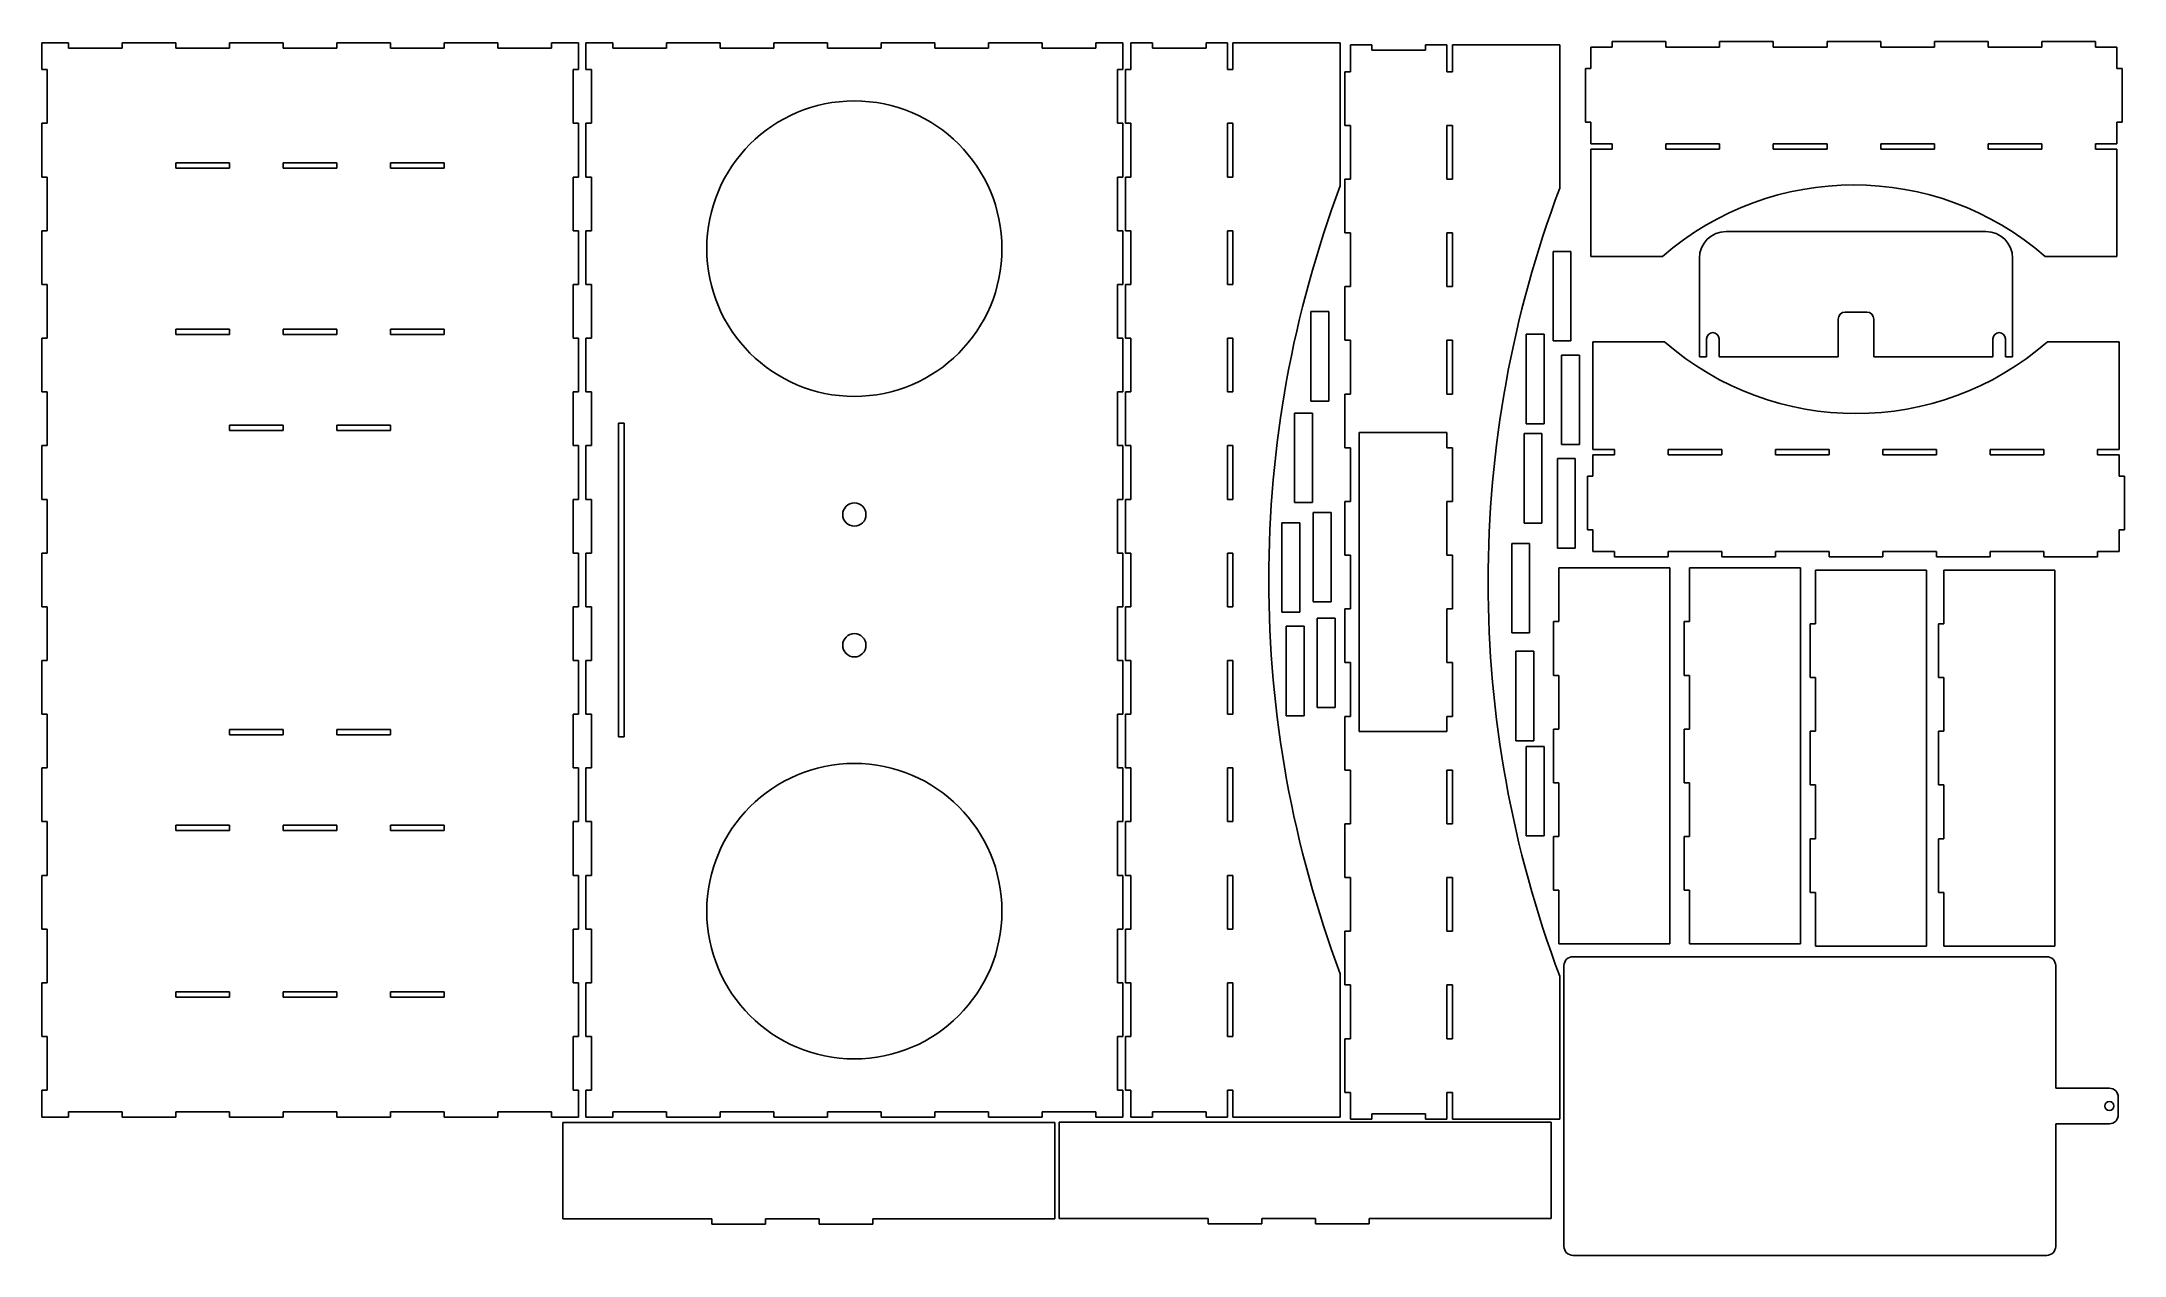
# Model space of a CAD drawing. Header units: millimetres. Extents: x 5 to 1169, y 158 to 836.
import ezdxf

# ---------------------------------------------------------------- set-up
doc = ezdxf.new("R2010")
doc.units = ezdxf.units.MM

msp = doc.modelspace()

# ---------------------------------------------------------------- linework, layer by layer
at = {"color": 7, "linetype": 'Continuous', "lineweight": 25}
for p, q in [((5, 835), (5, 820)), ((20, 835), (5, 835)), ((20, 835), (20, 832)), ((20, 832), (50, 832)), ((50, 832), (50, 835)), ((80, 835), (50, 835)), ((80, 835), (80, 832)), ((80, 832), (110, 832)), ((110, 832), (110, 835)), ((140, 835), (110, 835)), ((140, 835), (140, 832)), ((140, 832), (170, 832)), ((170, 832), (170, 835)), ((200, 835), (170, 835)), ((200, 835), (200, 832)), ((200, 832), (230, 832)), ((230, 832), (230, 835)), ((260, 835), (230, 835)), ((260, 835), (260, 832)), ((260, 832), (290, 832)), ((290, 832), (290, 835)), ((305, 835), (290, 835)), ((305, 820), (305, 835)), ((309.2, 835), (309.2, 820)), ((324.2, 835), (309.2, 835)), ((324.2, 835), (324.2, 832)), ((324.2, 832), (354.2, 832)), ((354.2, 832), (354.2, 835)), ((384.2, 835), (354.2, 835)), ((384.2, 835), (384.2, 832)), ((384.2, 832), (414.2, 832)), ((414.2, 832), (414.2, 835)), ((444.2, 835), (414.2, 835)), ((444.2, 835), (444.2, 832)), ((444.2, 832), (474.2, 832)), ((474.2, 832), (474.2, 835)), ((504.2, 835), (474.2, 835)), ((504.2, 835), (504.2, 832)), ((504.2, 832), (534.2, 832)), ((534.2, 832), (534.2, 835)), ((564.2, 835), (534.2, 835)), ((564.2, 835), (564.2, 832)), ((564.2, 832), (594.2, 832)), ((594.2, 832), (594.2, 835)), ((609.2, 835), (594.2, 835)), ((609.2, 820), (609.2, 835)), ((613.8, 820), (613.8, 835)), ((625.8, 835), (613.8, 835)), ((625.8, 835), (625.8, 832)), ((625.8, 832), (655.8, 832)), ((655.8, 832), (655.8, 835)), ((667.8, 835), (655.8, 835)), ((667.8, 835), (667.8, 820)), ((670.8, 820), (670.8, 835)), ((730.8, 835), (670.8, 835)), ((730.8, 755), (730.8, 835)), ((736.4, 818.8), (736.4, 833.8)), ((748.4, 833.8), (736.4, 833.8)), ((748.4, 833.8), (748.4, 830.8)), ((748.4, 830.8), (778.4, 830.8)), ((778.4, 830.8), (778.4, 833.8)), ((790.4, 833.8), (778.4, 833.8)), ((790.4, 833.8), (790.4, 818.8)), ((793.4, 818.8), (793.4, 833.8)), ((853.4, 833.8), (793.4, 833.8)), ((853.4, 753.8), (853.4, 833.8)), ((870.8, 832.6), (870.8, 820.6)), ((882.8, 832.6), (870.8, 832.6)), ((882.8, 835.6), (882.8, 832.6)), ((912.8, 835.6), (882.8, 835.6)), ((912.8, 835.6), (912.8, 832.6)), ((942.8, 832.6), (912.8, 832.6)), ((942.8, 835.6), (942.8, 832.6)), ((972.8, 835.6), (942.8, 835.6)), ((972.8, 835.6), (972.8, 832.6)), ((1002.8, 832.6), (972.8, 832.6)), ((1002.8, 835.6), (1002.8, 832.6)), ((1032.8, 835.6), (1002.8, 835.6)), ((1032.8, 835.6), (1032.8, 832.6)), ((1062.8, 832.6), (1032.8, 832.6)), ((1062.8, 835.6), (1062.8, 832.6)), ((1092.8, 835.6), (1062.8, 835.6)), ((1092.8, 835.6), (1092.8, 832.6)), ((1122.8, 832.6), (1092.8, 832.6)), ((1122.8, 835.6), (1122.8, 832.6)), ((1152.8, 835.6), (1122.8, 835.6)), ((1152.8, 835.6), (1152.8, 832.6)), ((1164.8, 832.6), (1152.8, 832.6)), ((1164.8, 832.6), (1164.8, 820.6)), ((8, 820), (5, 820)), ((8, 790), (8, 820)), ((305, 820), (302, 820)), ((302, 820), (302, 790)), ((312.2, 820), (309.2, 820)), ((312.2, 790), (312.2, 820)), ((609.2, 820), (606.2, 820)), ((606.2, 820), (606.2, 790)), ((610.8, 820), (613.8, 820)), ((610.8, 820), (610.8, 790)), ((667.8, 820), (670.8, 820)), ((733.4, 818.8), (736.4, 818.8)), ((733.4, 818.8), (733.4, 788.8)), ((790.4, 818.8), (793.4, 818.8)), ((867.8, 820.6), (870.8, 820.6)), ((867.8, 820.6), (867.8, 790.6)), ((1167.8, 820.6), (1164.8, 820.6)), ((1167.8, 790.6), (1167.8, 820.6)), ((5, 790), (8, 790)), ((5, 790), (5, 760)), ((302, 790), (305, 790)), ((305, 760), (305, 790)), ((309.2, 790), (312.2, 790)), ((309.2, 790), (309.2, 760)), ((606.2, 790), (609.2, 790)), ((609.2, 760), (609.2, 790)), ((613.8, 790), (610.8, 790)), ((613.8, 760), (613.8, 790)), ((667.8, 790), (667.8, 760)), ((670.8, 790), (667.8, 790)), ((670.8, 760), (670.8, 790)), ((736.4, 788.8), (733.4, 788.8)), ((736.4, 758.8), (736.4, 788.8)), ((790.4, 788.8), (790.4, 758.8)), ((793.4, 788.8), (790.4, 788.8)), ((793.4, 758.8), (793.4, 788.8)), ((867.8, 790.6), (870.8, 790.6)), ((870.8, 790.6), (870.8, 778.6)), ((1167.8, 790.6), (1164.8, 790.6)), ((1164.8, 790.6), (1164.8, 778.6)), ((882.8, 778.6), (870.8, 778.6)), ((870.8, 715.6), (870.8, 775.6)), ((882.8, 775.6), (870.8, 775.6)), ((882.8, 775.6), (882.8, 778.6)), ((912.8, 775.6), (912.8, 778.6)), ((942.8, 778.6), (912.8, 778.6)), ((942.8, 775.6), (912.8, 775.6)), ((942.8, 775.6), (942.8, 778.6)), ((972.8, 775.6), (972.8, 778.6)), ((1002.8, 778.6), (972.8, 778.6)), ((1002.8, 775.6), (972.8, 775.6)), ((1002.8, 775.6), (1002.8, 778.6)), ((1032.8, 775.6), (1032.8, 778.6)), ((1062.8, 778.6), (1032.8, 778.6)), ((1062.8, 775.6), (1032.8, 775.6)), ((1062.8, 775.6), (1062.8, 778.6)), ((1092.8, 775.6), (1092.8, 778.6)), ((1122.8, 778.6), (1092.8, 778.6)), ((1122.8, 775.6), (1092.8, 775.6)), ((1122.8, 775.6), (1122.8, 778.6)), ((1164.8, 778.6), (1152.8, 778.6)), ((1152.8, 775.6), (1152.8, 778.6)), ((1164.8, 775.6), (1152.8, 775.6)), ((1164.8, 775.6), (1164.8, 715.6)), ((8, 760), (5, 760)), ((8, 730), (8, 760)), ((110, 768), (80, 768)), ((80, 768), (80, 765)), ((80, 765), (110, 765)), ((110, 765), (110, 768)), ((170, 768), (140, 768)), ((140, 768), (140, 765)), ((140, 765), (170, 765)), ((170, 765), (170, 768)), ((230, 768), (200, 768)), ((200, 768), (200, 765)), ((200, 765), (230, 765)), ((230, 765), (230, 768)), ((305, 760), (302, 760)), ((302, 760), (302, 730)), ((312.2, 760), (309.2, 760)), ((312.2, 730), (312.2, 760)), ((609.2, 760), (606.2, 760)), ((606.2, 760), (606.2, 730)), ((610.8, 760), (613.8, 760)), ((610.8, 760), (610.8, 730)), ((667.8, 760), (670.8, 760)), ((733.4, 758.8), (736.4, 758.8)), ((733.4, 758.8), (733.4, 728.8)), ((790.4, 758.8), (793.4, 758.8)), ((5, 730), (8, 730)), ((5, 730), (5, 700)), ((302, 730), (305, 730)), ((305, 700), (305, 730)), ((309.2, 730), (312.2, 730)), ((309.2, 730), (309.2, 700)), ((606.2, 730), (609.2, 730)), ((609.2, 700), (609.2, 730)), ((613.8, 730), (610.8, 730)), ((613.8, 700), (613.8, 730)), ((667.8, 730), (667.8, 700)), ((670.8, 730), (667.8, 730)), ((670.8, 700), (670.8, 730)), ((736.4, 728.8), (733.4, 728.8)), ((736.4, 698.8), (736.4, 728.8)), ((790.4, 728.8), (790.4, 698.8)), ((793.4, 728.8), (790.4, 728.8)), ((793.4, 698.8), (793.4, 728.8)), ((1091.5, 729.6), (946.5, 729.6)), ((859.7, 718.5), (849.7, 718.5)), ((849.7, 718.5), (849.7, 668.5)), ((859.7, 668.5), (859.7, 718.5)), ((870.8, 715.6), (910.8, 715.6)), ((931.5, 714.6), (931.5, 659.6)), ((1106.5, 659.6), (1106.5, 714.6)), ((1124.8, 715.6), (1164.8, 715.6)), ((8, 700), (5, 700)), ((8, 670), (8, 700)), ((305, 700), (302, 700)), ((302, 700), (302, 670)), ((312.2, 700), (309.2, 700)), ((312.2, 670), (312.2, 700)), ((609.2, 700), (606.2, 700)), ((606.2, 700), (606.2, 670)), ((610.8, 700), (613.8, 700)), ((610.8, 700), (610.8, 670)), ((667.8, 700), (670.8, 700)), ((733.4, 698.8), (736.4, 698.8)), ((733.4, 698.8), (733.4, 668.8)), ((790.4, 698.8), (793.4, 698.8)), ((724.4, 684.9), (714.4, 684.9)), ((714.4, 684.9), (714.4, 634.9)), ((724.4, 634.9), (724.4, 684.9)), ((1009, 680.6), (1009, 659.6)), ((1025, 684.6), (1013, 684.6)), ((1029, 659.6), (1029, 680.6)), ((5, 670), (8, 670)), ((5, 670), (5, 640)), ((110, 675), (80, 675)), ((80, 675), (80, 672)), ((80, 672), (110, 672)), ((110, 672), (110, 675)), ((170, 675), (140, 675)), ((140, 675), (140, 672)), ((140, 672), (170, 672)), ((170, 672), (170, 675)), ((230, 675), (200, 675)), ((200, 675), (200, 672)), ((200, 672), (230, 672)), ((230, 672), (230, 675)), ((302, 670), (305, 670)), ((305, 640), (305, 670)), ((309.2, 670), (312.2, 670)), ((309.2, 670), (309.2, 640)), ((606.2, 670), (609.2, 670)), ((609.2, 640), (609.2, 670)), ((613.8, 670), (610.8, 670)), ((613.8, 640), (613.8, 670)), ((667.8, 670), (667.8, 640)), ((670.8, 670), (667.8, 670)), ((670.8, 640), (670.8, 670)), ((736.4, 668.8), (733.4, 668.8)), ((736.4, 638.8), (736.4, 668.8)), ((790.4, 668.8), (790.4, 638.8)), ((793.4, 668.8), (790.4, 668.8)), ((793.4, 638.8), (793.4, 668.8)), ((844.7, 672.2), (834.7, 672.2)), ((834.7, 672.2), (834.7, 622.2)), ((844.7, 622.2), (844.7, 672.2)), ((849.7, 668.5), (859.7, 668.5)), ((872, 607.9), (872, 667.9)), ((912, 667.9), (872, 667.9)), ((935.5, 669.6), (935.5, 659.6)), ((942.5, 659.6), (942.5, 669.6)), ((1095.5, 669.6), (1095.5, 659.6)), ((1102.5, 659.6), (1102.5, 669.6)), ((1166, 667.9), (1126, 667.9)), ((1166, 667.9), (1166, 607.9)), ((864.4, 660.6), (854.4, 660.6)), ((854.4, 660.6), (854.4, 610.6)), ((864.4, 610.6), (864.4, 660.6)), ((931.5, 659.6), (935.5, 659.6)), ((942.5, 659.6), (1009, 659.6)), ((1029, 659.6), (1095.5, 659.6)), ((1102.5, 659.6), (1106.5, 659.6)), ((8, 640), (5, 640)), ((8, 610), (8, 640)), ((305, 640), (302, 640)), ((302, 640), (302, 610)), ((312.2, 640), (309.2, 640)), ((312.2, 610), (312.2, 640)), ((609.2, 640), (606.2, 640)), ((606.2, 640), (606.2, 610)), ((610.8, 640), (613.8, 640)), ((610.8, 640), (610.8, 610)), ((667.8, 640), (670.8, 640)), ((714.4, 634.9), (724.4, 634.9)), ((733.4, 638.8), (736.4, 638.8)), ((733.4, 638.8), (733.4, 608.8)), ((790.4, 638.8), (793.4, 638.8)), ((140, 621.5), (110, 621.5)), ((110, 621.5), (110, 618.5)), ((110, 618.5), (140, 618.5)), ((140, 618.5), (140, 621.5)), ((200, 621.5), (170, 621.5)), ((170, 621.5), (170, 618.5)), ((170, 618.5), (200, 618.5)), ((200, 618.5), (200, 621.5)), ((330.6, 622.6), (327.4, 622.6)), ((327.4, 622.6), (327.4, 447.4)), ((330.6, 447.4), (330.6, 622.6)), ((715.2, 628.2), (705.2, 628.2)), ((705.2, 628.2), (705.2, 578.2)), ((715.2, 578.2), (715.2, 628.2)), ((790.4, 617.3), (741.4, 617.3)), ((741.4, 617.3), (741.4, 450.3)), ((790.4, 608.8), (790.4, 617.3)), ((834.7, 622.2), (844.7, 622.2)), ((5, 610), (8, 610)), ((5, 610), (5, 580)), ((302, 610), (305, 610)), ((305, 580), (305, 610)), ((309.2, 610), (312.2, 610)), ((309.2, 610), (309.2, 580)), ((606.2, 610), (609.2, 610)), ((609.2, 580), (609.2, 610)), ((613.8, 610), (610.8, 610)), ((613.8, 580), (613.8, 610)), ((667.8, 610), (667.8, 580)), ((670.8, 610), (667.8, 610)), ((670.8, 580), (670.8, 610)), ((736.4, 608.8), (733.4, 608.8)), ((736.4, 578.8), (736.4, 608.8)), ((793.4, 608.8), (790.4, 608.8)), ((793.4, 578.8), (793.4, 608.8)), ((843.5, 616.7), (833.5, 616.7)), ((833.5, 616.7), (833.5, 566.7)), ((843.5, 566.7), (843.5, 616.7)), ((854.4, 610.6), (864.4, 610.6)), ((872, 607.9), (884, 607.9)), ((884, 607.9), (884, 604.9)), ((914, 607.9), (944, 607.9)), ((914, 607.9), (914, 604.9)), ((944, 607.9), (944, 604.9)), ((974, 607.9), (1004, 607.9)), ((974, 607.9), (974, 604.9)), ((1004, 607.9), (1004, 604.9)), ((1034, 607.9), (1064, 607.9)), ((1034, 607.9), (1034, 604.9)), ((1064, 607.9), (1064, 604.9)), ((1094, 607.9), (1124, 607.9)), ((1094, 607.9), (1094, 604.9)), ((1124, 607.9), (1124, 604.9)), ((1154, 607.9), (1154, 604.9)), ((1154, 607.9), (1166, 607.9)), ((862.1, 602.8), (852.1, 602.8)), ((852.1, 602.8), (852.1, 552.8)), ((862.1, 552.8), (862.1, 602.8)), ((872, 592.9), (872, 604.9)), ((872, 604.9), (884, 604.9)), ((914, 604.9), (944, 604.9)), ((974, 604.9), (1004, 604.9)), ((1034, 604.9), (1064, 604.9)), ((1094, 604.9), (1124, 604.9)), ((1154, 604.9), (1166, 604.9)), ((1166, 592.9), (1166, 604.9)), ((869, 592.9), (872, 592.9)), ((869, 592.9), (869, 562.9)), ((1169, 592.9), (1166, 592.9)), ((1169, 562.9), (1169, 592.9)), ((8, 580), (5, 580)), ((8, 550), (8, 580)), ((305, 580), (302, 580)), ((302, 580), (302, 550)), ((312.2, 580), (309.2, 580)), ((312.2, 550), (312.2, 580)), ((609.2, 580), (606.2, 580)), ((606.2, 580), (606.2, 550)), ((610.8, 580), (613.8, 580)), ((610.8, 580), (610.8, 550)), ((667.8, 580), (670.8, 580)), ((705.2, 578.2), (715.2, 578.2)), ((725.6, 572.7), (715.6, 572.7)), ((715.6, 572.7), (715.6, 522.7)), ((725.6, 522.7), (725.6, 572.7)), ((733.4, 578.8), (736.4, 578.8)), ((733.4, 578.8), (733.4, 548.8)), ((790.4, 548.8), (790.4, 578.8)), ((790.4, 578.8), (793.4, 578.8)), ((708.2, 566.9), (698.2, 566.9)), ((698.2, 566.9), (698.2, 516.9)), ((708.2, 516.9), (708.2, 566.9)), ((833.5, 566.7), (843.5, 566.7)), ((869, 562.9), (872, 562.9)), ((872, 550.9), (872, 562.9)), ((1169, 562.9), (1166, 562.9)), ((1166, 550.9), (1166, 562.9)), ((5, 550), (8, 550)), ((5, 550), (5, 520)), ((302, 550), (305, 550)), ((305, 520), (305, 550)), ((309.2, 550), (312.2, 550)), ((309.2, 550), (309.2, 520)), ((606.2, 550), (609.2, 550)), ((609.2, 520), (609.2, 550)), ((613.8, 550), (610.8, 550)), ((613.8, 520), (613.8, 550)), ((667.8, 550), (667.8, 520)), ((670.8, 550), (667.8, 550)), ((670.8, 520), (670.8, 550)), ((736.4, 548.8), (733.4, 548.8)), ((736.4, 518.8), (736.4, 548.8)), ((793.4, 548.8), (790.4, 548.8)), ((793.4, 518.8), (793.4, 548.8)), ((836.6, 555.4), (826.6, 555.4)), ((826.6, 555.4), (826.6, 505.4)), ((836.6, 505.4), (836.6, 555.4)), ((852.1, 552.8), (862.1, 552.8)), ((872, 550.9), (884, 550.9)), ((884, 547.9), (884, 550.9)), ((884, 547.9), (914, 547.9)), ((914, 550.9), (944, 550.9)), ((914, 547.9), (914, 550.9)), ((944, 547.9), (944, 550.9)), ((944, 547.9), (974, 547.9)), ((974, 550.9), (1004, 550.9)), ((974, 547.9), (974, 550.9)), ((1004, 547.9), (1004, 550.9)), ((1004, 547.9), (1034, 547.9)), ((1034, 550.9), (1064, 550.9)), ((1034, 547.9), (1034, 550.9)), ((1064, 547.9), (1064, 550.9)), ((1064, 547.9), (1094, 547.9)), ((1094, 550.9), (1124, 550.9)), ((1094, 547.9), (1094, 550.9)), ((1124, 547.9), (1124, 550.9)), ((1124, 547.9), (1154, 547.9)), ((1154, 550.9), (1166, 550.9)), ((1154, 547.9), (1154, 550.9)), ((853, 511.7), (853, 541.7)), ((915, 541.7), (853, 541.7)), ((915, 331.7), (915, 541.7)), ((925.9, 511.7), (925.9, 541.7)), ((987.9, 541.7), (925.9, 541.7)), ((987.9, 331.7), (987.9, 541.7)), ((996.4, 510.5), (996.4, 540.5)), ((1058.4, 540.5), (996.4, 540.5)), ((1058.4, 330.5), (1058.4, 540.5)), ((1068.1, 510.5), (1068.1, 540.5)), ((1130.1, 540.5), (1068.1, 540.5)), ((1130.1, 330.5), (1130.1, 540.5)), ((8, 520), (5, 520)), ((8, 490), (8, 520)), ((305, 520), (302, 520)), ((302, 520), (302, 490)), ((312.2, 520), (309.2, 520)), ((312.2, 490), (312.2, 520)), ((609.2, 520), (606.2, 520)), ((606.2, 520), (606.2, 490)), ((610.8, 520), (613.8, 520)), ((610.8, 520), (610.8, 490)), ((667.8, 520), (670.8, 520)), ((698.2, 516.9), (708.2, 516.9)), ((715.6, 522.7), (725.6, 522.7)), ((727.9, 513.7), (717.9, 513.7)), ((717.9, 513.7), (717.9, 463.7)), ((727.9, 463.7), (727.9, 513.7)), ((733.4, 518.8), (736.4, 518.8)), ((733.4, 518.8), (733.4, 488.8)), ((790.4, 488.8), (790.4, 518.8)), ((790.4, 518.8), (793.4, 518.8)), ((710.5, 509.1), (700.5, 509.1)), ((700.5, 509.1), (700.5, 459.1)), ((710.5, 459.1), (710.5, 509.1)), ((826.6, 505.4), (836.6, 505.4)), ((850, 511.7), (853, 511.7)), ((850, 511.7), (850, 481.7)), ((922.9, 511.7), (925.9, 511.7)), ((922.9, 511.7), (922.9, 481.7)), ((993.4, 510.5), (996.4, 510.5)), ((993.4, 510.5), (993.4, 480.5)), ((1065.1, 510.5), (1068.1, 510.5)), ((1065.1, 510.5), (1065.1, 480.5)), ((5, 490), (8, 490)), ((5, 490), (5, 460)), ((302, 490), (305, 490)), ((305, 460), (305, 490)), ((309.2, 490), (312.2, 490)), ((309.2, 490), (309.2, 460)), ((606.2, 490), (609.2, 490)), ((609.2, 460), (609.2, 490)), ((613.8, 490), (610.8, 490)), ((613.8, 460), (613.8, 490)), ((667.8, 490), (667.8, 460)), ((670.8, 490), (667.8, 490)), ((670.8, 460), (670.8, 490)), ((838.9, 495.2), (828.9, 495.2)), ((828.9, 495.2), (828.9, 445.2)), ((838.9, 445.2), (838.9, 495.2)), ((736.4, 488.8), (733.4, 488.8)), ((736.4, 458.8), (736.4, 488.8)), ((793.4, 488.8), (790.4, 488.8)), ((793.4, 458.8), (793.4, 488.8)), ((853, 481.7), (850, 481.7)), ((853, 451.7), (853, 481.7)), ((925.9, 481.7), (922.9, 481.7)), ((925.9, 451.7), (925.9, 481.7)), ((996.4, 480.5), (993.4, 480.5)), ((996.4, 450.5), (996.4, 480.5)), ((1068.1, 480.5), (1065.1, 480.5)), ((1068.1, 450.5), (1068.1, 480.5)), ((8, 460), (5, 460)), ((8, 430), (8, 460)), ((305, 460), (302, 460)), ((302, 460), (302, 430)), ((312.2, 460), (309.2, 460)), ((312.2, 430), (312.2, 460)), ((609.2, 460), (606.2, 460)), ((606.2, 460), (606.2, 430)), ((610.8, 460), (613.8, 460)), ((610.8, 460), (610.8, 430)), ((667.8, 460), (670.8, 460)), ((700.5, 459.1), (710.5, 459.1)), ((717.9, 463.7), (727.9, 463.7)), ((733.4, 458.8), (736.4, 458.8)), ((733.4, 458.8), (733.4, 428.8)), ((790.4, 450.3), (790.4, 458.8)), ((790.4, 458.8), (793.4, 458.8)), ((140, 451.5), (110, 451.5)), ((110, 451.5), (110, 448.5)), ((110, 448.5), (140, 448.5)), ((140, 448.5), (140, 451.5)), ((200, 451.5), (170, 451.5)), ((170, 451.5), (170, 448.5)), ((170, 448.5), (200, 448.5)), ((200, 448.5), (200, 451.5)), ((327.4, 447.4), (330.6, 447.4)), ((741.4, 450.3), (790.4, 450.3)), ((828.9, 445.2), (838.9, 445.2)), ((850, 451.7), (853, 451.7)), ((850, 451.7), (850, 421.7)), ((922.9, 451.7), (925.9, 451.7)), ((922.9, 451.7), (922.9, 421.7)), ((993.4, 450.5), (996.4, 450.5)), ((993.4, 450.5), (993.4, 420.5)), ((1065.1, 450.5), (1068.1, 450.5)), ((1065.1, 450.5), (1065.1, 420.5)), ((844.7, 442), (834.7, 442)), ((834.7, 442), (834.7, 392)), ((844.7, 392), (844.7, 442)), ((5, 430), (8, 430)), ((5, 430), (5, 400)), ((302, 430), (305, 430)), ((305, 400), (305, 430)), ((309.2, 430), (312.2, 430)), ((309.2, 430), (309.2, 400)), ((606.2, 430), (609.2, 430)), ((609.2, 400), (609.2, 430)), ((613.8, 430), (610.8, 430)), ((613.8, 400), (613.8, 430)), ((667.8, 430), (667.8, 400)), ((670.8, 430), (667.8, 430)), ((670.8, 400), (670.8, 430)), ((736.4, 428.8), (733.4, 428.8)), ((736.4, 398.8), (736.4, 428.8)), ((790.4, 428.8), (790.4, 398.8)), ((793.4, 428.8), (790.4, 428.8)), ((793.4, 398.8), (793.4, 428.8)), ((853, 421.7), (850, 421.7)), ((853, 391.7), (853, 421.7)), ((925.9, 421.7), (922.9, 421.7)), ((925.9, 391.7), (925.9, 421.7)), ((996.4, 420.5), (993.4, 420.5)), ((996.4, 390.5), (996.4, 420.5)), ((1068.1, 420.5), (1065.1, 420.5)), ((1068.1, 390.5), (1068.1, 420.5)), ((8, 400), (5, 400)), ((8, 370), (8, 400)), ((110, 398), (80, 398)), ((80, 398), (80, 395)), ((110, 395), (110, 398)), ((170, 398), (140, 398)), ((140, 398), (140, 395)), ((170, 395), (170, 398)), ((230, 398), (200, 398)), ((200, 398), (200, 395)), ((230, 395), (230, 398)), ((305, 400), (302, 400)), ((302, 400), (302, 370)), ((312.2, 400), (309.2, 400)), ((312.2, 370), (312.2, 400)), ((609.2, 400), (606.2, 400)), ((606.2, 400), (606.2, 370)), ((610.8, 400), (613.8, 400)), ((610.8, 400), (610.8, 370)), ((667.8, 400), (670.8, 400)), ((733.4, 398.8), (736.4, 398.8)), ((733.4, 398.8), (733.4, 368.8)), ((790.4, 398.8), (793.4, 398.8)), ((80, 395), (110, 395)), ((140, 395), (170, 395)), ((200, 395), (230, 395)), ((834.7, 392), (844.7, 392)), ((850, 391.7), (853, 391.7)), ((850, 391.7), (850, 361.7)), ((922.9, 391.7), (925.9, 391.7)), ((922.9, 391.7), (922.9, 361.7)), ((993.4, 390.5), (996.4, 390.5)), ((993.4, 390.5), (993.4, 360.5)), ((1065.1, 390.5), (1068.1, 390.5)), ((1065.1, 390.5), (1065.1, 360.5)), ((5, 370), (8, 370)), ((5, 370), (5, 340)), ((302, 370), (305, 370)), ((305, 340), (305, 370)), ((309.2, 370), (312.2, 370)), ((309.2, 370), (309.2, 340)), ((606.2, 370), (609.2, 370)), ((609.2, 340), (609.2, 370)), ((613.8, 370), (610.8, 370)), ((613.8, 340), (613.8, 370)), ((667.8, 370), (667.8, 340)), ((670.8, 370), (667.8, 370)), ((670.8, 340), (670.8, 370)), ((736.4, 368.8), (733.4, 368.8)), ((736.4, 338.8), (736.4, 368.8)), ((790.4, 368.8), (790.4, 338.8)), ((793.4, 368.8), (790.4, 368.8)), ((793.4, 338.8), (793.4, 368.8)), ((853, 361.7), (850, 361.7)), ((853, 331.7), (853, 361.7)), ((925.9, 361.7), (922.9, 361.7)), ((925.9, 331.7), (925.9, 361.7)), ((996.4, 360.5), (993.4, 360.5)), ((996.4, 330.5), (996.4, 360.5)), ((1068.1, 360.5), (1065.1, 360.5)), ((1068.1, 330.5), (1068.1, 360.5)), ((8, 340), (5, 340)), ((8, 310), (8, 340)), ((305, 340), (302, 340)), ((302, 340), (302, 310)), ((312.2, 340), (309.2, 340)), ((312.2, 310), (312.2, 340)), ((609.2, 340), (606.2, 340)), ((606.2, 340), (606.2, 310)), ((610.8, 340), (613.8, 340)), ((610.8, 340), (610.8, 310)), ((667.8, 340), (670.8, 340)), ((733.4, 338.8), (736.4, 338.8)), ((733.4, 338.8), (733.4, 308.8)), ((790.4, 338.8), (793.4, 338.8)), ((853, 331.7), (915, 331.7)), ((925.9, 331.7), (987.9, 331.7)), ((996.4, 330.5), (1058.4, 330.5)), ((1068.1, 330.5), (1130.1, 330.5)), ((730.8, 235), (730.8, 315)), ((855.8, 319.6), (855.8, 162.8)), ((1125.6, 324.6), (860.8, 324.6)), ((1130.6, 251.1), (1130.6, 319.6)), ((5, 310), (8, 310)), ((5, 310), (5, 280)), ((110, 305), (80, 305)), ((80, 305), (80, 302)), ((110, 302), (110, 305)), ((170, 305), (140, 305)), ((140, 305), (140, 302)), ((170, 302), (170, 305)), ((230, 305), (200, 305)), ((200, 305), (200, 302)), ((230, 302), (230, 305)), ((302, 310), (305, 310)), ((305, 280), (305, 310)), ((309.2, 310), (312.2, 310)), ((309.2, 310), (309.2, 280)), ((606.2, 310), (609.2, 310)), ((609.2, 280), (609.2, 310)), ((613.8, 310), (610.8, 310)), ((613.8, 280), (613.8, 310)), ((667.8, 310), (667.8, 280)), ((670.8, 310), (667.8, 310)), ((670.8, 280), (670.8, 310)), ((736.4, 308.8), (733.4, 308.8)), ((736.4, 278.8), (736.4, 308.8)), ((790.4, 308.8), (790.4, 278.8)), ((793.4, 308.8), (790.4, 308.8)), ((793.4, 278.8), (793.4, 308.8)), ((853.4, 233.8), (853.4, 313.8)), ((80, 302), (110, 302)), ((140, 302), (170, 302)), ((200, 302), (230, 302)), ((8, 280), (5, 280)), ((8, 250), (8, 280)), ((305, 280), (302, 280)), ((302, 280), (302, 250)), ((312.2, 280), (309.2, 280)), ((312.2, 250), (312.2, 280)), ((609.2, 280), (606.2, 280)), ((606.2, 280), (606.2, 250)), ((610.8, 280), (613.8, 280)), ((610.8, 280), (610.8, 250)), ((667.8, 280), (670.8, 280)), ((733.4, 278.8), (736.4, 278.8)), ((733.4, 278.8), (733.4, 248.8)), ((790.4, 278.8), (793.4, 278.8)), ((5, 250), (8, 250)), ((5, 250), (5, 235)), ((302, 250), (305, 250)), ((305, 235), (305, 250)), ((309.2, 250), (312.2, 250)), ((309.2, 250), (309.2, 235)), ((606.2, 250), (609.2, 250)), ((609.2, 235), (609.2, 250)), ((613.8, 250), (610.8, 250)), ((613.8, 235), (613.8, 250)), ((670.8, 250), (667.8, 250)), ((667.8, 250), (667.8, 235)), ((670.8, 235), (670.8, 250)), ((736.4, 248.8), (733.4, 248.8)), ((736.4, 233.8), (736.4, 248.8)), ((793.4, 248.8), (790.4, 248.8)), ((790.4, 248.8), (790.4, 233.8)), ((793.4, 233.8), (793.4, 248.8)), ((1160.6, 251.1), (1130.6, 251.1)), ((1165.6, 236.3), (1165.6, 246.1)), ((5, 235), (20, 235)), ((50, 238), (20, 238)), ((20, 238), (20, 235)), ((50, 235), (50, 238)), ((50, 235), (80, 235)), ((110, 238), (80, 238)), ((80, 238), (80, 235)), ((110, 235), (110, 238)), ((110, 235), (140, 235)), ((170, 238), (140, 238)), ((140, 238), (140, 235)), ((170, 235), (170, 238)), ((170, 235), (200, 235)), ((230, 238), (200, 238)), ((200, 238), (200, 235)), ((230, 235), (230, 238)), ((230, 235), (260, 235)), ((290, 238), (260, 238)), ((260, 238), (260, 235)), ((290, 235), (290, 238)), ((290, 235), (305, 235)), ((309.2, 235), (324.2, 235)), ((354.2, 238), (324.2, 238)), ((324.2, 238), (324.2, 235)), ((354.2, 235), (354.2, 238)), ((354.2, 235), (384.2, 235)), ((414.2, 238), (384.2, 238)), ((384.2, 238), (384.2, 235)), ((414.2, 235), (414.2, 238)), ((414.2, 235), (444.2, 235)), ((474.2, 238), (444.2, 238)), ((444.2, 238), (444.2, 235)), ((474.2, 235), (474.2, 238)), ((474.2, 235), (504.2, 235)), ((534.2, 238), (504.2, 238)), ((504.2, 238), (504.2, 235)), ((534.2, 235), (534.2, 238)), ((534.2, 235), (564.2, 235)), ((594.2, 238), (564.2, 238)), ((564.2, 238), (564.2, 235)), ((594.2, 235), (594.2, 238)), ((594.2, 235), (609.2, 235)), ((613.8, 235), (625.8, 235)), ((655.8, 238), (625.8, 238)), ((625.8, 238), (625.8, 235)), ((655.8, 235), (655.8, 238)), ((655.8, 235), (667.8, 235)), ((670.8, 235), (730.8, 235)), ((736.4, 233.8), (748.4, 233.8)), ((778.4, 236.8), (748.4, 236.8)), ((748.4, 236.8), (748.4, 233.8)), ((778.4, 233.8), (778.4, 236.8)), ((778.4, 233.8), (790.4, 233.8)), ((793.4, 233.8), (853.4, 233.8)), ((296.2, 232), (296.2, 178.2)), ((571.3, 232), (296.2, 232)), ((571.3, 178.2), (571.3, 232)), ((573.6, 232.2), (573.6, 178.4)), ((848.7, 232.2), (573.6, 232.2)), ((848.7, 178.4), (848.7, 232.2)), ((1130.6, 231.3), (1160.6, 231.3)), ((1130.6, 162.8), (1130.6, 231.3)), ((379.5, 178.2), (296.2, 178.2)), ((379.5, 175.2), (379.5, 178.2)), ((379.5, 175.2), (409.5, 175.2)), ((439.5, 178.2), (409.5, 178.2)), ((409.5, 178.2), (409.5, 175.2)), ((439.5, 175.2), (439.5, 178.2)), ((439.5, 175.2), (469.5, 175.2)), ((571.3, 178.2), (469.5, 178.2)), ((469.5, 178.2), (469.5, 175.2)), ((656.9, 178.4), (573.6, 178.4)), ((656.9, 175.4), (656.9, 178.4)), ((656.9, 175.4), (686.9, 175.4)), ((716.9, 178.4), (686.9, 178.4)), ((686.9, 178.4), (686.9, 175.4)), ((716.9, 175.4), (716.9, 178.4)), ((716.9, 175.4), (746.9, 175.4)), ((848.7, 178.4), (746.9, 178.4)), ((746.9, 178.4), (746.9, 175.4)), ((860.8, 157.8), (1125.6, 157.8))]:
    msp.add_line(p, q, dxfattribs=at)
for centre, radius in [((459.2, 720), 82.5), ((459.2, 571.5), 6.5), ((459.2, 498.5), 6.5), ((459.2, 350), 82.5), ((1160.6, 241.2), 2.5)]:
    msp.add_circle(centre, radius, dxfattribs=at)
for centre, radius, start, end in [((1315.8, 535), 625, 159.3903, 200.6097), ((1438.4, 533.8), 625, 159.3903, 200.6097), ((1017.8, 592.5), 163.1, 49.0053, 130.9947), ((946.5, 714.6), 15, 90, 180), ((1091.5, 714.6), 15, 0, 90), ((1013, 680.6), 4, 90, 180), ((1025, 680.6), 4, 0, 90), ((1019, 791), 163.1, 229.0053, 310.9947), ((939, 669.6), 3.5, 0, 180), ((1099, 669.6), 3.5, 0, 180), ((860.8, 319.6), 5, 90, 180), ((1125.6, 319.6), 5, 0, 90), ((1160.6, 246.1), 5, 0, 90), ((1160.6, 236.3), 5, 270, 0), ((860.8, 162.8), 5, 180, 270), ((1125.6, 162.8), 5, 270, 0)]:
    msp.add_arc(centre, radius, start, end, dxfattribs=at)

doc.saveas('drawing.dxf')
